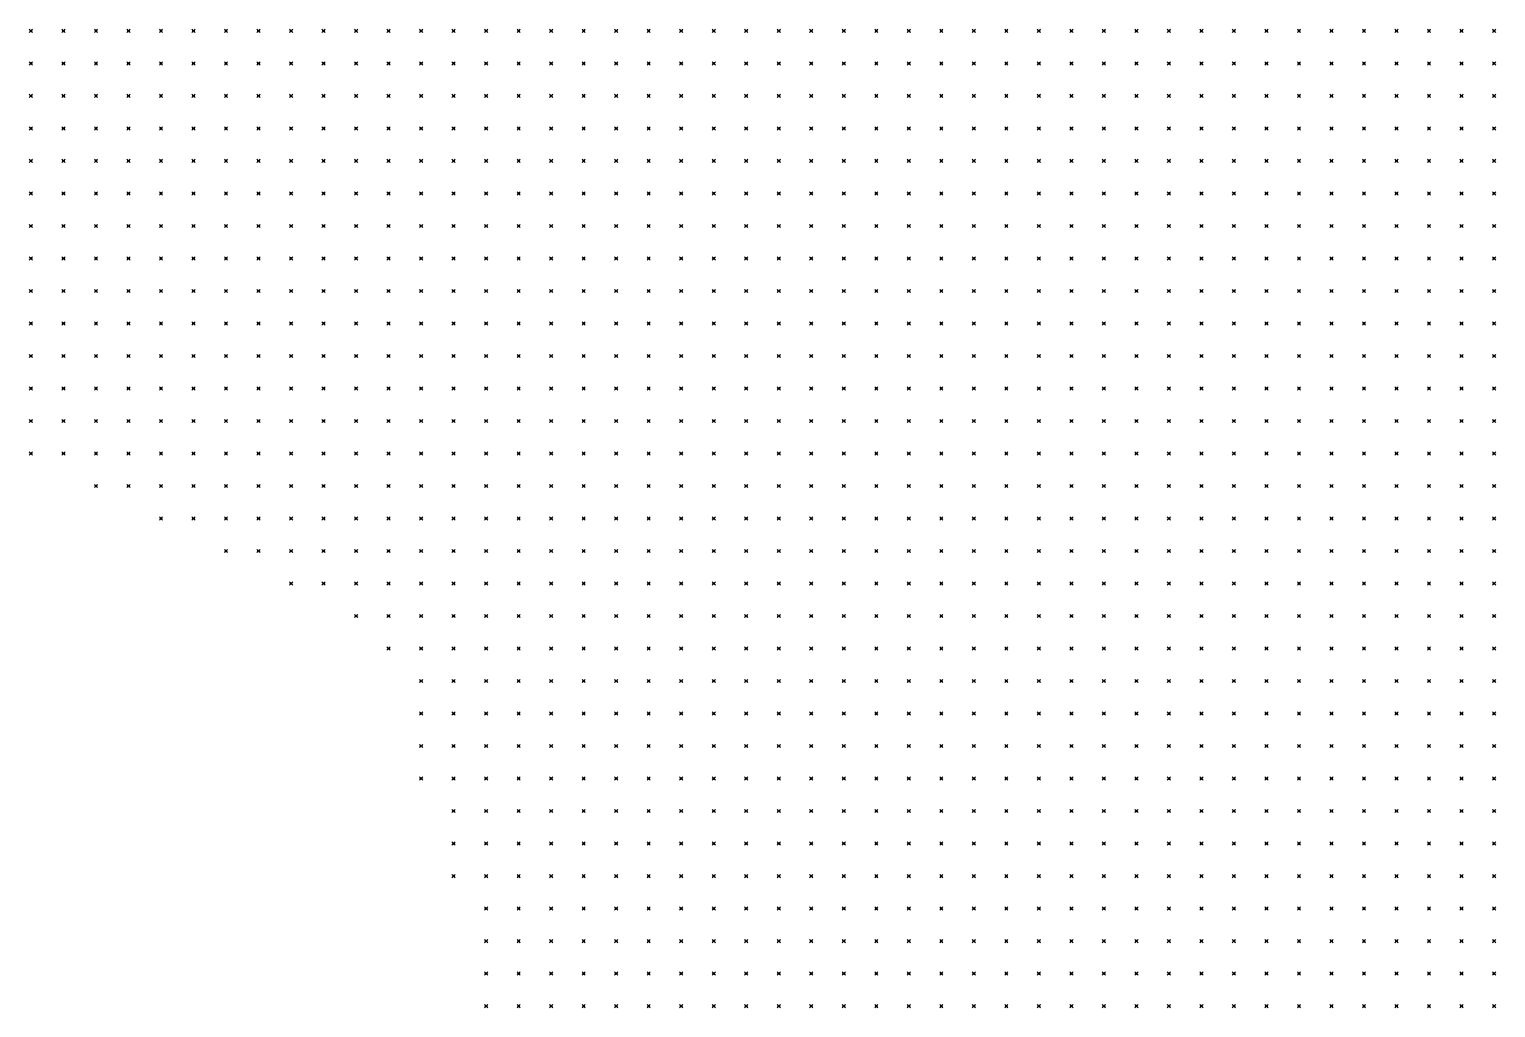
# Model space of a CAD drawing. Header units: metres. Extents: x 441556 to 446409, y 432338 to 461058.
# Drawn here: x 443682.1 to 443817.4, y 446198 to 446288.3 of the extents above; entities that cross this region are included whole.
import ezdxf

# ---------------------------------------------------------------- set-up
doc = ezdxf.new("R2010")
doc.units = ezdxf.units.M
doc.header["$MEASUREMENT"] = 0
doc.header["$PDMODE"] = 35
doc.header["$PDSIZE"] = 0.15
doc.layers.add('DTM-NOK-RevN_POINTS', color=91, linetype='Continuous')

msp = doc.modelspace()

# ---------------------------------------------------------------- linework, layer by layer
at = {"layer": 'DTM-NOK-RevN_POINTS'}
for p in [(443682.247, 446288.168, 408.879), (443685.247, 446288.168, 411.547), (443688.246, 446288.168, 413.985), (443691.245, 446288.168, 415.994), (443694.245, 446288.168, 418.436), (443697.244, 446288.168, 420.344), (443700.244, 446288.168, 422.544), (443703.243, 446288.168, 425.103), (443706.242, 446288.168, 428.081), (443709.242, 446288.168, 430.844), (443712.241, 446288.168, 433.131), (443715.24, 446288.168, 435.49), (443718.24, 446288.168, 437.394), (443721.239, 446288.168, 438.83), (443724.238, 446288.168, 439.464), (443727.238, 446288.168, 439.446), (443730.237, 446288.168, 439.684), (443733.237, 446288.168, 439.81), (443736.236, 446288.168, 439.997), (443739.235, 446288.168, 440.225), (443742.235, 446288.168, 440.355), (443745.234, 446288.168, 440.71), (443748.233, 446288.168, 440.911), (443751.233, 446288.168, 441.128), (443754.232, 446288.168, 441.225), (443757.231, 446288.168, 441.346), (443760.231, 446288.168, 441.221), (443763.23, 446288.168, 441.529), (443766.229, 446288.168, 441.924), (443769.229, 446288.168, 442.426), (443772.228, 446288.168, 443.132), (443775.228, 446288.168, 444.001), (443778.227, 446288.168, 445.241), (443781.226, 446288.168, 446.541), (443784.226, 446288.168, 447.64), (443787.225, 446288.168, 448.928), (443790.224, 446288.168, 450.007), (443793.224, 446288.168, 450.934), (443796.223, 446288.168, 451.806), (443799.222, 446288.168, 452.295), (443802.222, 446288.168, 453.131), (443805.221, 446288.168, 453.814), (443808.221, 446288.168, 454.333), (443811.22, 446288.168, 454.913), (443814.219, 446288.168, 455.562), (443817.219, 446288.168, 456.385), (443682.247, 446285.169, 409.861), (443685.247, 446285.169, 412.96), (443688.246, 446285.169, 415.465), (443691.245, 446285.169, 417.598), (443694.245, 446285.169, 419.765), (443697.244, 446285.169, 422.033), (443700.244, 446285.169, 424.795), (443703.243, 446285.169, 427.083), (443706.242, 446285.169, 430.032), (443709.242, 446285.169, 432.63), (443712.241, 446285.169, 434.859), (443715.24, 446285.169, 437.275), (443718.24, 446285.169, 439.052), (443721.239, 446285.169, 440.456), (443724.238, 446285.169, 441.075), (443727.238, 446285.169, 441.364), (443730.237, 446285.169, 441.649), (443733.237, 446285.169, 441.822), (443736.236, 446285.169, 441.905), (443739.235, 446285.169, 442.22), (443742.235, 446285.169, 442.493), (443745.234, 446285.169, 442.794), (443748.233, 446285.169, 442.836), (443751.233, 446285.169, 443.176), (443754.232, 446285.169, 443.164), (443757.231, 446285.169, 443.181), (443760.231, 446285.169, 443.362), (443763.23, 446285.169, 443.626), (443766.229, 446285.169, 443.723), (443769.229, 446285.169, 444.216), (443772.228, 446285.169, 444.738), (443775.228, 446285.169, 445.472), (443778.227, 446285.169, 446.513), (443781.226, 446285.169, 447.802), (443784.226, 446285.169, 448.902), (443787.225, 446285.169, 450.335), (443790.224, 446285.169, 451.339), (443793.224, 446285.169, 452.193), (443796.223, 446285.169, 453.09), (443799.222, 446285.169, 453.865), (443802.222, 446285.169, 454.41), (443805.221, 446285.169, 455.109), (443808.221, 446285.169, 455.757), (443811.22, 446285.169, 456.248), (443814.219, 446285.169, 456.864), (443817.219, 446285.169, 457.672), (443682.247, 446282.17, 410.679), (443685.247, 446282.17, 414.081), (443688.246, 446282.17, 417.676), (443691.245, 446282.17, 419.815), (443694.245, 446282.17, 422.491), (443697.244, 446282.17, 424.223), (443700.244, 446282.17, 426.623), (443703.243, 446282.17, 428.906), (443706.242, 446282.17, 431.373), (443709.242, 446282.17, 433.884), (443712.241, 446282.17, 436.204), (443715.24, 446282.17, 438.463), (443718.24, 446282.17, 440.292), (443721.239, 446282.17, 441.645), (443724.238, 446282.17, 442.593), (443727.238, 446282.17, 443.083), (443730.237, 446282.17, 443.593), (443733.237, 446282.17, 443.647), (443736.236, 446282.17, 444.117), (443739.235, 446282.17, 444.657), (443742.235, 446282.17, 444.828), (443745.234, 446282.17, 445.114), (443748.233, 446282.17, 445.741), (443751.233, 446282.17, 446.009), (443754.232, 446282.17, 446.143), (443757.231, 446282.17, 445.859), (443760.231, 446282.17, 445.968), (443763.23, 446282.17, 445.844), (443766.229, 446282.17, 445.949), (443769.229, 446282.17, 446.062), (443772.228, 446282.17, 446.521), (443775.228, 446282.17, 447.105), (443778.227, 446282.17, 447.924), (443781.226, 446282.17, 448.91), (443784.226, 446282.17, 450.053), (443787.225, 446282.17, 451.372), (443790.224, 446282.17, 452.4), (443793.224, 446282.17, 453.459), (443796.223, 446282.17, 454.336), (443799.222, 446282.17, 455.166), (443802.222, 446282.17, 455.824), (443805.221, 446282.17, 456.577), (443808.221, 446282.17, 457.068), (443811.22, 446282.17, 457.735), (443814.219, 446282.17, 458.239), (443817.219, 446282.17, 459.111), (443682.247, 446279.17, 411.936), (443685.247, 446279.17, 414.882), (443688.246, 446279.17, 418.468), (443691.245, 446279.17, 421.278), (443694.245, 446279.17, 423.793), (443697.244, 446279.17, 426.077), (443700.244, 446279.17, 428.393), (443703.243, 446279.17, 430.481), (443706.242, 446279.17, 432.929), (443709.242, 446279.17, 435.238), (443712.241, 446279.17, 437.309), (443715.24, 446279.17, 439.477), (443718.24, 446279.17, 441.588), (443721.239, 446279.17, 443.324), (443724.238, 446279.17, 444.353), (443727.238, 446279.17, 444.977), (443730.237, 446279.17, 445.664), (443733.237, 446279.17, 445.883), (443736.236, 446279.17, 446.388), (443739.235, 446279.17, 446.826), (443742.235, 446279.17, 447.185), (443745.234, 446279.17, 447.766), (443748.233, 446279.17, 448.378), (443751.233, 446279.17, 448.704), (443754.232, 446279.17, 448.785), (443757.231, 446279.17, 448.493), (443760.231, 446279.17, 448.444), (443763.23, 446279.17, 448.3), (443766.229, 446279.17, 448.297), (443769.229, 446279.17, 448.368), (443772.228, 446279.17, 448.737), (443775.228, 446279.17, 448.832), (443778.227, 446279.17, 449.353), (443781.226, 446279.17, 450.176), (443784.226, 446279.17, 451.409), (443787.225, 446279.17, 452.408), (443790.224, 446279.17, 453.493), (443793.224, 446279.17, 454.462), (443796.223, 446279.17, 455.501), (443799.222, 446279.17, 456.342), (443802.222, 446279.17, 457.138), (443805.221, 446279.17, 457.923), (443808.221, 446279.17, 458.402), (443811.22, 446279.17, 459.067), (443814.219, 446279.17, 459.637), (443817.219, 446279.17, 460.742), (443682.247, 446276.171, 413.546), (443685.247, 446276.171, 415.948), (443688.246, 446276.171, 419.138), (443691.245, 446276.171, 422.156), (443694.245, 446276.171, 424.457), (443697.244, 446276.171, 426.988), (443700.244, 446276.171, 429.45), (443703.243, 446276.171, 431.628), (443706.242, 446276.171, 434.024), (443709.242, 446276.171, 436.43), (443712.241, 446276.171, 438.532), (443715.24, 446276.171, 440.802), (443718.24, 446276.171, 442.782), (443721.239, 446276.171, 444.781), (443724.238, 446276.171, 446), (443727.238, 446276.171, 446.952), (443730.237, 446276.171, 447.666), (443733.237, 446276.171, 448.213), (443736.236, 446276.171, 448.585), (443739.235, 446276.171, 449.064), (443742.235, 446276.171, 449.416), (443745.234, 446276.171, 450.14), (443748.233, 446276.171, 450.794), (443751.233, 446276.171, 451.2), (443754.232, 446276.171, 451.212), (443757.231, 446276.171, 450.928), (443760.231, 446276.171, 450.714), (443763.23, 446276.171, 450.667), (443766.229, 446276.171, 450.499), (443769.229, 446276.171, 450.45), (443772.228, 446276.171, 450.496), (443775.228, 446276.171, 450.6), (443778.227, 446276.171, 451.057), (443781.226, 446276.171, 451.729), (443784.226, 446276.171, 452.521), (443787.225, 446276.171, 453.542), (443790.224, 446276.171, 454.62), (443793.224, 446276.171, 455.581), (443796.223, 446276.171, 456.617), (443799.222, 446276.171, 457.487), (443802.222, 446276.171, 458.309), (443805.221, 446276.171, 459.051), (443808.221, 446276.171, 459.611), (443811.22, 446276.171, 460.319), (443814.219, 446276.171, 460.876), (443817.219, 446276.171, 461.721), (443682.247, 446273.172, 415.626), (443685.247, 446273.172, 417.677), (443688.246, 446273.172, 419.87), (443691.245, 446273.172, 423.099), (443694.245, 446273.172, 425.548), (443697.244, 446273.172, 427.774), (443700.244, 446273.172, 430.313), (443703.243, 446273.172, 432.752), (443706.242, 446273.172, 435.331), (443709.242, 446273.172, 437.962), (443712.241, 446273.172, 439.813), (443715.24, 446273.172, 441.451), (443718.24, 446273.172, 443.591), (443721.239, 446273.172, 446.024), (443724.238, 446273.172, 447.661), (443727.238, 446273.172, 449.021), (443730.237, 446273.172, 449.881), (443733.237, 446273.172, 450.519), (443736.236, 446273.172, 451.002), (443739.235, 446273.172, 451.735), (443742.235, 446273.172, 452.268), (443745.234, 446273.172, 453.086), (443748.233, 446273.172, 453.434), (443751.233, 446273.172, 453.872), (443754.232, 446273.172, 454.076), (443757.231, 446273.172, 453.936), (443760.231, 446273.172, 453.248), (443763.23, 446273.172, 453.112), (443766.229, 446273.172, 452.989), (443769.229, 446273.172, 452.698), (443772.228, 446273.172, 452.665), (443775.228, 446273.172, 452.583), (443778.227, 446273.172, 452.892), (443781.226, 446273.172, 453.376), (443784.226, 446273.172, 454.259), (443787.225, 446273.172, 454.969), (443790.224, 446273.172, 455.9), (443793.224, 446273.172, 456.855), (443796.223, 446273.172, 457.587), (443799.222, 446273.172, 458.426), (443802.222, 446273.172, 459.356), (443805.221, 446273.172, 460.258), (443808.221, 446273.172, 460.716), (443811.22, 446273.172, 461.441), (443814.219, 446273.172, 462.101), (443817.219, 446273.172, 462.786), (443682.247, 446270.172, 418.045), (443685.247, 446270.172, 419.491), (443688.246, 446270.172, 421.407), (443691.245, 446270.172, 424.007), (443694.245, 446270.172, 426.729), (443697.244, 446270.172, 429.183), (443700.244, 446270.172, 431.651), (443703.243, 446270.172, 433.745), (443706.242, 446270.172, 436.621), (443709.242, 446270.172, 439.119), (443712.241, 446270.172, 441.315), (443715.24, 446270.172, 443.246), (443718.24, 446270.172, 444.994), (443721.239, 446270.172, 447.351), (443724.238, 446270.172, 449.203), (443727.238, 446270.172, 450.791), (443730.237, 446270.172, 451.762), (443733.237, 446270.172, 452.396), (443736.236, 446270.172, 453.159), (443739.235, 446270.172, 453.875), (443742.235, 446270.172, 454.68), (443745.234, 446270.172, 455.37), (443748.233, 446270.172, 455.786), (443751.233, 446270.172, 456.137), (443754.232, 446270.172, 456.322), (443757.231, 446270.172, 456.084), (443760.231, 446270.172, 455.715), (443763.23, 446270.172, 455.382), (443766.229, 446270.172, 455.162), (443769.229, 446270.172, 454.879), (443772.228, 446270.172, 454.726), (443775.228, 446270.172, 454.659), (443778.227, 446270.172, 454.947), (443781.226, 446270.172, 455.295), (443784.226, 446270.172, 455.854), (443787.225, 446270.172, 456.507), (443790.224, 446270.172, 457.266), (443793.224, 446270.172, 458.118), (443796.223, 446270.172, 459.078), (443799.222, 446270.172, 459.761), (443802.222, 446270.172, 460.456), (443805.221, 446270.172, 461.281), (443808.221, 446270.172, 461.999), (443811.22, 446270.172, 462.601), (443814.219, 446270.172, 463.486), (443817.219, 446270.172, 464.056), (443682.247, 446267.173, 421.29), (443685.247, 446267.173, 421.771), (443688.246, 446267.173, 423.275), (443691.245, 446267.173, 425.373), (443694.245, 446267.173, 428.199), (443697.244, 446267.173, 431.106), (443700.244, 446267.173, 433.502), (443703.243, 446267.173, 435.435), (443706.242, 446267.173, 437.913), (443709.242, 446267.173, 440.354), (443712.241, 446267.173, 442.869), (443715.24, 446267.173, 444.904), (443718.24, 446267.173, 447.078), (443721.239, 446267.173, 449.138), (443724.238, 446267.173, 450.711), (443727.238, 446267.173, 452.377), (443730.237, 446267.173, 453.551), (443733.237, 446267.173, 454.483), (443736.236, 446267.173, 455.379), (443739.235, 446267.173, 456.147), (443742.235, 446267.173, 456.904), (443745.234, 446267.173, 457.507), (443748.233, 446267.173, 458.105), (443751.233, 446267.173, 458.508), (443754.232, 446267.173, 458.468), (443757.231, 446267.173, 458.173), (443760.231, 446267.173, 457.776), (443763.23, 446267.173, 457.755), (443766.229, 446267.173, 457.149), (443769.229, 446267.173, 457.11), (443772.228, 446267.173, 456.793), (443775.228, 446267.173, 457.086), (443778.227, 446267.173, 457.246), (443781.226, 446267.173, 457.525), (443784.226, 446267.173, 457.908), (443787.225, 446267.173, 458.092), (443790.224, 446267.173, 458.852), (443793.224, 446267.173, 459.468), (443796.223, 446267.173, 460.336), (443799.222, 446267.173, 460.995), (443802.222, 446267.173, 461.714), (443805.221, 446267.173, 462.507), (443808.221, 446267.173, 463.055), (443811.22, 446267.173, 463.854), (443814.219, 446267.173, 464.588), (443817.219, 446267.173, 465.202), (443682.247, 446264.174, 423.947), (443685.247, 446264.174, 423.948), (443688.246, 446264.174, 425.064), (443691.245, 446264.174, 426.895), (443694.245, 446264.174, 429.996), (443697.244, 446264.174, 432.956), (443700.244, 446264.174, 435.949), (443703.243, 446264.174, 437.488), (443706.242, 446264.174, 439.489), (443709.242, 446264.174, 441.606), (443712.241, 446264.174, 444.137), (443715.24, 446264.174, 446.523), (443718.24, 446264.174, 448.712), (443721.239, 446264.174, 450.615), (443724.238, 446264.174, 452.365), (443727.238, 446264.174, 453.89), (443730.237, 446264.174, 455.383), (443733.237, 446264.174, 456.424), (443736.236, 446264.174, 457.474), (443739.235, 446264.174, 458.322), (443742.235, 446264.174, 459.013), (443745.234, 446264.174, 459.896), (443748.233, 446264.174, 460.407), (443751.233, 446264.174, 460.731), (443754.232, 446264.174, 460.649), (443757.231, 446264.174, 460.413), (443760.231, 446264.174, 460.03), (443763.23, 446264.174, 459.882), (443766.229, 446264.174, 459.664), (443769.229, 446264.174, 459.445), (443772.228, 446264.174, 459.346), (443775.228, 446264.174, 459.448), (443778.227, 446264.174, 459.442), (443781.226, 446264.174, 459.595), (443784.226, 446264.174, 459.893), (443787.225, 446264.174, 460.162), (443790.224, 446264.174, 460.521), (443793.224, 446264.174, 461.107), (443796.223, 446264.174, 461.683), (443799.222, 446264.174, 462.098), (443802.222, 446264.174, 463.057), (443805.221, 446264.174, 463.558), (443808.221, 446264.174, 464.309), (443811.22, 446264.174, 465.026), (443814.219, 446264.174, 465.807), (443817.219, 446264.174, 466.612), (443682.247, 446261.174, 426.813), (443685.247, 446261.174, 426.805), (443688.246, 446261.174, 428.06), (443691.245, 446261.174, 429.671), (443694.245, 446261.174, 432.098), (443697.244, 446261.174, 435.292), (443700.244, 446261.174, 438.247), (443703.243, 446261.174, 439.946), (443706.242, 446261.174, 441.621), (443709.242, 446261.174, 443.77), (443712.241, 446261.174, 446.063), (443715.24, 446261.174, 448.282), (443718.24, 446261.174, 450.326), (443721.239, 446261.174, 452.272), (443724.238, 446261.174, 453.894), (443727.238, 446261.174, 455.661), (443730.237, 446261.174, 456.988), (443733.237, 446261.174, 458.184), (443736.236, 446261.174, 459.289), (443739.235, 446261.174, 460.36), (443742.235, 446261.174, 461.134), (443745.234, 446261.174, 461.918), (443748.233, 446261.174, 462.699), (443751.233, 446261.174, 463.057), (443754.232, 446261.174, 463.064), (443757.231, 446261.174, 462.712), (443760.231, 446261.174, 462.234), (443763.23, 446261.174, 462.1), (443766.229, 446261.174, 461.815), (443769.229, 446261.174, 461.731), (443772.228, 446261.174, 461.628), (443775.228, 446261.174, 461.551), (443778.227, 446261.174, 461.607), (443781.226, 446261.174, 461.878), (443784.226, 446261.174, 462.104), (443787.225, 446261.174, 462), (443790.224, 446261.174, 462.322), (443793.224, 446261.174, 462.708), (443796.223, 446261.174, 463.096), (443799.222, 446261.174, 463.488), (443802.222, 446261.174, 464.134), (443805.221, 446261.174, 464.765), (443808.221, 446261.174, 465.423), (443811.22, 446261.174, 466.117), (443814.219, 446261.174, 466.924), (443817.219, 446261.174, 467.571), (443682.247, 446258.175, 429.512), (443685.247, 446258.175, 429.933), (443688.246, 446258.175, 431.719), (443691.245, 446258.175, 432.871), (443694.245, 446258.175, 434.593), (443697.244, 446258.175, 437.384), (443700.244, 446258.175, 440.333), (443703.243, 446258.175, 442.42), (443706.242, 446258.175, 444.409), (443709.242, 446258.175, 446.449), (443712.241, 446258.175, 448.244), (443715.24, 446258.175, 450.35), (443718.24, 446258.175, 452.288), (443721.239, 446258.175, 453.992), (443724.238, 446258.175, 455.558), (443727.238, 446258.175, 457.265), (443730.237, 446258.175, 458.74), (443733.237, 446258.175, 459.963), (443736.236, 446258.175, 461.201), (443739.235, 446258.175, 462.274), (443742.235, 446258.175, 463.372), (443745.234, 446258.175, 464.025), (443748.233, 446258.175, 464.986), (443751.233, 446258.175, 465.275), (443754.232, 446258.175, 465.367), (443757.231, 446258.175, 465.146), (443760.231, 446258.175, 464.552), (443763.23, 446258.175, 464.175), (443766.229, 446258.175, 464.023), (443769.229, 446258.175, 464.015), (443772.228, 446258.175, 464.003), (443775.228, 446258.175, 464.102), (443778.227, 446258.175, 464.09), (443781.226, 446258.175, 464.093), (443784.226, 446258.175, 464.069), (443787.225, 446258.175, 464.103), (443790.224, 446258.175, 464.361), (443793.224, 446258.175, 464.641), (443796.223, 446258.175, 464.738), (443799.222, 446258.175, 465.32), (443802.222, 446258.175, 465.439), (443805.221, 446258.175, 466.019), (443808.221, 446258.175, 466.672), (443811.22, 446258.175, 467.202), (443814.219, 446258.175, 467.96), (443817.219, 446258.175, 468.598), (443682.247, 446255.176, 431.932), (443685.247, 446255.176, 432.964), (443688.246, 446255.176, 434.682), (443691.245, 446255.176, 435.922), (443694.245, 446255.176, 437.507), (443697.244, 446255.176, 439.558), (443700.244, 446255.176, 441.677), (443703.243, 446255.176, 444.061), (443706.242, 446255.176, 446.229), (443709.242, 446255.176, 448.232), (443712.241, 446255.176, 450.039), (443715.24, 446255.176, 452.235), (443718.24, 446255.176, 453.842), (443721.239, 446255.176, 455.596), (443724.238, 446255.176, 457.344), (443727.238, 446255.176, 458.99), (443730.237, 446255.176, 460.454), (443733.237, 446255.176, 461.853), (443736.236, 446255.176, 463.078), (443739.235, 446255.176, 464.167), (443742.235, 446255.176, 465.209), (443745.234, 446255.176, 466.147), (443748.233, 446255.176, 466.887), (443751.233, 446255.176, 467.449), (443754.232, 446255.176, 467.553), (443757.231, 446255.176, 467.436), (443760.231, 446255.176, 467.08), (443763.23, 446255.176, 466.652), (443766.229, 446255.176, 466.52), (443769.229, 446255.176, 466.432), (443772.228, 446255.176, 466.262), (443775.228, 446255.176, 466.277), (443778.227, 446255.176, 466.479), (443781.226, 446255.176, 466.411), (443784.226, 446255.176, 466.409), (443787.225, 446255.176, 466.461), (443790.224, 446255.176, 466.294), (443793.224, 446255.176, 466.259), (443796.223, 446255.176, 466.459), (443799.222, 446255.176, 466.474), (443802.222, 446255.176, 466.848), (443805.221, 446255.176, 467.378), (443808.221, 446255.176, 467.817), (443811.22, 446255.176, 468.363), (443814.219, 446255.176, 469.025), (443817.219, 446255.176, 469.76), (443682.247, 446252.176, 435.198), (443685.247, 446252.176, 435.759), (443688.246, 446252.176, 437.268), (443691.245, 446252.176, 439.079), (443694.245, 446252.176, 440.891), (443697.244, 446252.176, 442.258), (443700.244, 446252.176, 443.366), (443703.243, 446252.176, 445.18), (443706.242, 446252.176, 447.564), (443709.242, 446252.176, 449.716), (443712.241, 446252.176, 451.688), (443715.24, 446252.176, 453.725), (443718.24, 446252.176, 455.488), (443721.239, 446252.176, 457.182), (443724.238, 446252.176, 459.277), (443727.238, 446252.176, 460.825), (443730.237, 446252.176, 462.441), (443733.237, 446252.176, 463.747), (443736.236, 446252.176, 464.969), (443739.235, 446252.176, 466.061), (443742.235, 446252.176, 467.272), (443745.234, 446252.176, 468.105), (443748.233, 446252.176, 469.124), (443751.233, 446252.176, 469.932), (443754.232, 446252.176, 469.991), (443757.231, 446252.176, 470.202), (443760.231, 446252.176, 469.705), (443763.23, 446252.176, 469.568), (443766.229, 446252.176, 469.146), (443769.229, 446252.176, 469.135), (443772.228, 446252.176, 468.827), (443775.228, 446252.176, 468.742), (443778.227, 446252.176, 468.715), (443781.226, 446252.176, 468.641), (443784.226, 446252.176, 468.711), (443787.225, 446252.176, 468.751), (443790.224, 446252.176, 468.577), (443793.224, 446252.176, 468.338), (443796.223, 446252.176, 468.336), (443799.222, 446252.176, 468.339), (443802.222, 446252.176, 468.488), (443805.221, 446252.176, 468.987), (443808.221, 446252.176, 469.346), (443811.22, 446252.176, 469.693), (443814.219, 446252.176, 470.284), (443817.219, 446252.176, 470.96), (443682.247, 446249.177, 437.698), (443685.247, 446249.177, 438.548), (443688.246, 446249.177, 439.538), (443691.245, 446249.177, 441.801), (443694.245, 446249.177, 443.878), (443697.244, 446249.177, 445.698), (443700.244, 446249.177, 446.191), (443703.243, 446249.177, 447.04), (443706.242, 446249.177, 448.73), (443709.242, 446249.177, 450.693), (443712.241, 446249.177, 452.804), (443715.24, 446249.177, 455.277), (443718.24, 446249.177, 457.105), (443721.239, 446249.177, 459.112), (443724.238, 446249.177, 460.955), (443727.238, 446249.177, 462.6), (443730.237, 446249.177, 464.111), (443733.237, 446249.177, 465.356), (443736.236, 446249.177, 466.656), (443739.235, 446249.177, 467.784), (443742.235, 446249.177, 468.938), (443745.234, 446249.177, 469.929), (443748.233, 446249.177, 470.798), (443751.233, 446249.177, 471.487), (443754.232, 446249.177, 472.14), (443757.231, 446249.177, 472.394), (443760.231, 446249.177, 472.372), (443763.23, 446249.177, 472.09), (443766.229, 446249.177, 471.885), (443769.229, 446249.177, 471.571), (443772.228, 446249.177, 471.246), (443775.228, 446249.177, 471.17), (443778.227, 446249.177, 470.955), (443781.226, 446249.177, 470.934), (443784.226, 446249.177, 470.763), (443787.225, 446249.177, 470.745), (443790.224, 446249.177, 470.644), (443793.224, 446249.177, 470.294), (443796.223, 446249.177, 470.262), (443799.222, 446249.177, 470.114), (443802.222, 446249.177, 470.208), (443805.221, 446249.177, 470.509), (443808.221, 446249.177, 470.718), (443811.22, 446249.177, 470.963), (443814.219, 446249.177, 471.524), (443817.219, 446249.177, 472.173), (443688.246, 446246.177, 442.48), (443691.245, 446246.177, 444.342), (443694.245, 446246.177, 446.234), (443697.244, 446246.177, 447.989), (443700.244, 446246.177, 449.173), (443703.243, 446246.177, 449.64), (443706.242, 446246.177, 450.297), (443709.242, 446246.177, 451.518), (443712.241, 446246.177, 453.714), (443715.24, 446246.177, 456.563), (443718.24, 446246.177, 458.609), (443721.239, 446246.177, 460.572), (443724.238, 446246.177, 462.584), (443727.238, 446246.177, 464.236), (443730.237, 446246.177, 465.792), (443733.237, 446246.177, 467.178), (443736.236, 446246.177, 468.394), (443739.235, 446246.177, 469.418), (443742.235, 446246.177, 470.589), (443745.234, 446246.177, 471.644), (443748.233, 446246.177, 472.711), (443751.233, 446246.177, 473.66), (443754.232, 446246.177, 474.164), (443757.231, 446246.177, 474.368), (443760.231, 446246.177, 474.747), (443763.23, 446246.177, 474.596), (443766.229, 446246.177, 474.434), (443769.229, 446246.177, 474.148), (443772.228, 446246.177, 473.789), (443775.228, 446246.177, 473.48), (443778.227, 446246.177, 473.279), (443781.226, 446246.177, 473.083), (443784.226, 446246.177, 472.902), (443787.225, 446246.177, 472.835), (443790.224, 446246.177, 472.493), (443793.224, 446246.177, 472.459), (443796.223, 446246.177, 472.224), (443799.222, 446246.177, 472.209), (443802.222, 446246.177, 472.103), (443805.221, 446246.177, 472.171), (443808.221, 446246.177, 472.186), (443811.22, 446246.177, 472.476), (443814.219, 446246.177, 472.819), (443817.219, 446246.177, 473.182), (443694.245, 446243.178, 448.492), (443697.244, 446243.178, 450.726), (443700.244, 446243.178, 452.063), (443703.243, 446243.178, 452.612), (443706.242, 446243.178, 452.706), (443709.242, 446243.178, 453.087), (443712.241, 446243.178, 454.945), (443715.24, 446243.178, 457.757), (443718.24, 446243.178, 460.096), (443721.239, 446243.178, 462.356), (443724.238, 446243.178, 464.299), (443727.238, 446243.178, 466.131), (443730.237, 446243.178, 467.472), (443733.237, 446243.178, 468.871), (443736.236, 446243.178, 470.116), (443739.235, 446243.178, 471.12), (443742.235, 446243.178, 472.257), (443745.234, 446243.178, 473.355), (443748.233, 446243.178, 474.47), (443751.233, 446243.178, 475.461), (443754.232, 446243.178, 476.173), (443757.231, 446243.178, 476.421), (443760.231, 446243.178, 476.68), (443763.23, 446243.178, 476.682), (443766.229, 446243.178, 476.766), (443769.229, 446243.178, 476.358), (443772.228, 446243.178, 475.982), (443775.228, 446243.178, 475.89), (443778.227, 446243.178, 475.571), (443781.226, 446243.178, 475.345), (443784.226, 446243.178, 475.163), (443787.225, 446243.178, 474.945), (443790.224, 446243.178, 474.835), (443793.224, 446243.178, 474.497), (443796.223, 446243.178, 474.222), (443799.222, 446243.178, 474.045), (443802.222, 446243.178, 473.855), (443805.221, 446243.178, 473.806), (443808.221, 446243.178, 473.716), (443811.22, 446243.178, 473.851), (443814.219, 446243.178, 474.109), (443817.219, 446243.178, 474.393), (443700.244, 446240.179, 454.713), (443703.243, 446240.179, 455.133), (443706.242, 446240.179, 455.272), (443709.242, 446240.179, 455.468), (443712.241, 446240.179, 457.021), (443715.24, 446240.179, 459.297), (443718.24, 446240.179, 461.432), (443721.239, 446240.179, 463.625), (443724.238, 446240.179, 465.678), (443727.238, 446240.179, 467.429), (443730.237, 446240.179, 469.101), (443733.237, 446240.179, 470.523), (443736.236, 446240.179, 471.79), (443739.235, 446240.179, 472.846), (443742.235, 446240.179, 473.925), (443745.234, 446240.179, 474.969), (443748.233, 446240.179, 476.005), (443751.233, 446240.179, 476.922), (443754.232, 446240.179, 477.763), (443757.231, 446240.179, 478.297), (443760.231, 446240.179, 478.644), (443763.23, 446240.179, 478.631), (443766.229, 446240.179, 478.649), (443769.229, 446240.179, 478.434), (443772.228, 446240.179, 478.216), (443775.228, 446240.179, 477.917), (443778.227, 446240.179, 477.832), (443781.226, 446240.179, 477.494), (443784.226, 446240.179, 477.366), (443787.225, 446240.179, 477.046), (443790.224, 446240.179, 477.144), (443793.224, 446240.179, 476.609), (443796.223, 446240.179, 476.364), (443799.222, 446240.179, 475.879), (443802.222, 446240.179, 475.839), (443805.221, 446240.179, 475.454), (443808.221, 446240.179, 475.478), (443811.22, 446240.179, 475.263), (443814.219, 446240.179, 475.425), (443817.219, 446240.179, 475.61), (443706.242, 446237.179, 457.823), (443709.242, 446237.179, 458.341), (443712.241, 446237.179, 459.689), (443715.24, 446237.179, 461.324), (443718.24, 446237.179, 463.5), (443721.239, 446237.179, 465.321), (443724.238, 446237.179, 467.117), (443727.238, 446237.179, 468.966), (443730.237, 446237.179, 470.591), (443733.237, 446237.179, 472.049), (443736.236, 446237.179, 473.419), (443739.235, 446237.179, 474.561), (443742.235, 446237.179, 475.674), (443745.234, 446237.179, 476.704), (443748.233, 446237.179, 477.62), (443751.233, 446237.179, 478.589), (443754.232, 446237.179, 479.44), (443757.231, 446237.179, 479.738), (443760.231, 446237.179, 480.207), (443763.23, 446237.179, 480.459), (443766.229, 446237.179, 480.529), (443769.229, 446237.179, 480.364), (443772.228, 446237.179, 480.243), (443775.228, 446237.179, 479.928), (443778.227, 446237.179, 479.682), (443781.226, 446237.179, 479.557), (443784.226, 446237.179, 479.461), (443787.225, 446237.179, 479.279), (443790.224, 446237.179, 479.122), (443793.224, 446237.179, 478.76), (443796.223, 446237.179, 478.628), (443799.222, 446237.179, 478.008), (443802.222, 446237.179, 477.536), (443805.221, 446237.179, 477.422), (443808.221, 446237.179, 477.101), (443811.22, 446237.179, 476.988), (443814.219, 446237.179, 476.979), (443817.219, 446237.179, 476.849), (443712.241, 446234.18, 462.069), (443715.24, 446234.18, 463.394), (443718.24, 446234.18, 465.111), (443721.239, 446234.18, 466.844), (443724.238, 446234.18, 468.784), (443727.238, 446234.18, 470.429), (443730.237, 446234.18, 472.143), (443733.237, 446234.18, 473.535), (443736.236, 446234.18, 474.959), (443739.235, 446234.18, 476.151), (443742.235, 446234.18, 477.244), (443745.234, 446234.18, 478.001), (443748.233, 446234.18, 478.858), (443751.233, 446234.18, 479.977), (443754.232, 446234.18, 480.171), (443757.231, 446234.18, 481.086), (443760.231, 446234.18, 481.619), (443763.23, 446234.18, 481.928), (443766.229, 446234.18, 481.907), (443769.229, 446234.18, 482.004), (443772.228, 446234.18, 481.941), (443775.228, 446234.18, 481.654), (443778.227, 446234.18, 481.416), (443781.226, 446234.18, 481.398), (443784.226, 446234.18, 481.482), (443787.225, 446234.18, 481.209), (443790.224, 446234.18, 481.144), (443793.224, 446234.18, 481), (443796.223, 446234.18, 480.549), (443799.222, 446234.18, 479.832), (443802.222, 446234.18, 479.452), (443805.221, 446234.18, 479.179), (443808.221, 446234.18, 478.941), (443811.22, 446234.18, 478.526), (443814.219, 446234.18, 478.086), (443817.219, 446234.18, 477.64), (443715.24, 446231.181, 465.402), (443718.24, 446231.181, 466.955), (443721.239, 446231.181, 468.186), (443724.238, 446231.181, 470.084), (443727.238, 446231.181, 472.006), (443730.237, 446231.181, 473.663), (443733.237, 446231.181, 474.907), (443736.236, 446231.181, 476.528), (443739.235, 446231.181, 477.719), (443742.235, 446231.181, 478.784), (443745.234, 446231.181, 479.658), (443748.233, 446231.181, 480.526), (443751.233, 446231.181, 481.437), (443754.232, 446231.181, 482.177), (443757.231, 446231.181, 482.938), (443760.231, 446231.181, 483.159), (443763.23, 446231.181, 483.308), (443766.229, 446231.181, 483.415), (443769.229, 446231.181, 483.471), (443772.228, 446231.181, 483.528), (443775.228, 446231.181, 483.465), (443778.227, 446231.181, 483.347), (443781.226, 446231.181, 483.219), (443784.226, 446231.181, 483.374), (443787.225, 446231.181, 483.287), (443790.224, 446231.181, 483.04), (443793.224, 446231.181, 482.577), (443796.223, 446231.181, 482.159), (443799.222, 446231.181, 481.694), (443802.222, 446231.181, 481.225), (443805.221, 446231.181, 480.815), (443808.221, 446231.181, 480.203), (443811.22, 446231.181, 479.367), (443814.219, 446231.181, 478.495), (443817.219, 446231.181, 477.93), (443718.24, 446228.181, 468.522), (443721.239, 446228.181, 470.009), (443724.238, 446228.181, 471.695), (443727.238, 446228.181, 473.523), (443730.237, 446228.181, 475.111), (443733.237, 446228.181, 476.248), (443736.236, 446228.181, 477.889), (443739.235, 446228.181, 479.047), (443742.235, 446228.181, 480.176), (443745.234, 446228.181, 481.185), (443748.233, 446228.181, 482.096), (443751.233, 446228.181, 482.875), (443754.232, 446228.181, 483.665), (443757.231, 446228.181, 484.194), (443760.231, 446228.181, 484.496), (443763.23, 446228.181, 484.708), (443766.229, 446228.181, 484.959), (443769.229, 446228.181, 484.921), (443772.228, 446228.181, 484.893), (443775.228, 446228.181, 484.892), (443778.227, 446228.181, 484.809), (443781.226, 446228.181, 484.909), (443784.226, 446228.181, 484.845), (443787.225, 446228.181, 484.74), (443790.224, 446228.181, 484.62), (443793.224, 446228.181, 484.109), (443796.223, 446228.181, 483.657), (443799.222, 446228.181, 483.156), (443802.222, 446228.181, 482.564), (443805.221, 446228.181, 481.756), (443808.221, 446228.181, 480.69), (443811.22, 446228.181, 479.789), (443814.219, 446228.181, 479.002), (443817.219, 446228.181, 478.293), (443718.24, 446225.182, 470.181), (443721.239, 446225.182, 471.74), (443724.238, 446225.182, 473.212), (443727.238, 446225.182, 474.954), (443730.237, 446225.182, 476.481), (443733.237, 446225.182, 477.798), (443736.236, 446225.182, 479.208), (443739.235, 446225.182, 480.596), (443742.235, 446225.182, 481.825), (443745.234, 446225.182, 482.586), (443748.233, 446225.182, 483.686), (443751.233, 446225.182, 484.334), (443754.232, 446225.182, 485.09), (443757.231, 446225.182, 485.478), (443760.231, 446225.182, 485.934), (443763.23, 446225.182, 486.137), (443766.229, 446225.182, 486.388), (443769.229, 446225.182, 486.461), (443772.228, 446225.182, 486.447), (443775.228, 446225.182, 486.417), (443778.227, 446225.182, 486.263), (443781.226, 446225.182, 486.366), (443784.226, 446225.182, 486.245), (443787.225, 446225.182, 486.08), (443790.224, 446225.182, 485.89), (443793.224, 446225.182, 485.444), (443796.223, 446225.182, 484.752), (443799.222, 446225.182, 483.86), (443802.222, 446225.182, 482.814), (443805.221, 446225.182, 481.777), (443808.221, 446225.182, 481.087), (443811.22, 446225.182, 480.38), (443814.219, 446225.182, 479.457), (443817.219, 446225.182, 478.329), (443718.24, 446222.183, 471.938), (443721.239, 446222.183, 473.534), (443724.238, 446222.183, 474.875), (443727.238, 446222.183, 476.46), (443730.237, 446222.183, 477.929), (443733.237, 446222.183, 479.393), (443736.236, 446222.183, 480.802), (443739.235, 446222.183, 481.968), (443742.235, 446222.183, 483.21), (443745.234, 446222.183, 484.122), (443748.233, 446222.183, 485.063), (443751.233, 446222.183, 485.711), (443754.232, 446222.183, 486.451), (443757.231, 446222.183, 486.873), (443760.231, 446222.183, 487.261), (443763.23, 446222.183, 487.538), (443766.229, 446222.183, 487.614), (443769.229, 446222.183, 487.717), (443772.228, 446222.183, 487.823), (443775.228, 446222.183, 488.038), (443778.227, 446222.183, 488.04), (443781.226, 446222.183, 487.727), (443784.226, 446222.183, 487.436), (443787.225, 446222.183, 487.151), (443790.224, 446222.183, 486.689), (443793.224, 446222.183, 485.926), (443796.223, 446222.183, 484.922), (443799.222, 446222.183, 484.004), (443802.222, 446222.183, 483.321), (443805.221, 446222.183, 482.312), (443808.221, 446222.183, 481.473), (443811.22, 446222.183, 480.613), (443814.219, 446222.183, 479.385), (443817.219, 446222.183, 478.026), (443718.24, 446219.183, 473.476), (443721.239, 446219.183, 474.942), (443724.238, 446219.183, 476.241), (443727.238, 446219.183, 477.807), (443730.237, 446219.183, 479.22), (443733.237, 446219.183, 480.713), (443736.236, 446219.183, 482.003), (443739.235, 446219.183, 483.21), (443742.235, 446219.183, 484.448), (443745.234, 446219.183, 485.46), (443748.233, 446219.183, 486.242), (443751.233, 446219.183, 487.07), (443754.232, 446219.183, 487.699), (443757.231, 446219.183, 488.081), (443760.231, 446219.183, 488.473), (443763.23, 446219.183, 488.641), (443766.229, 446219.183, 488.81), (443769.229, 446219.183, 488.862), (443772.228, 446219.183, 489.243), (443775.228, 446219.183, 489.397), (443778.227, 446219.183, 489.223), (443781.226, 446219.183, 488.745), (443784.226, 446219.183, 488.103), (443787.225, 446219.183, 487.494), (443790.224, 446219.183, 486.766), (443793.224, 446219.183, 486.089), (443796.223, 446219.183, 485.544), (443799.222, 446219.183, 484.734), (443802.222, 446219.183, 483.687), (443805.221, 446219.183, 482.361), (443808.221, 446219.183, 481.613), (443811.22, 446219.183, 480.497), (443814.219, 446219.183, 479.269), (443817.219, 446219.183, 477.765), (443721.239, 446216.184, 476.125), (443724.238, 446216.184, 477.48), (443727.238, 446216.184, 478.952), (443730.237, 446216.184, 480.457), (443733.237, 446216.184, 481.768), (443736.236, 446216.184, 483.107), (443739.235, 446216.184, 484.436), (443742.235, 446216.184, 485.657), (443745.234, 446216.184, 486.611), (443748.233, 446216.184, 487.557), (443751.233, 446216.184, 488.214), (443754.232, 446216.184, 488.784), (443757.231, 446216.184, 489.225), (443760.231, 446216.184, 489.693), (443763.23, 446216.184, 489.865), (443766.229, 446216.184, 490.083), (443769.229, 446216.184, 490.146), (443772.228, 446216.184, 490.079), (443775.228, 446216.184, 490.015), (443778.227, 446216.184, 489.709), (443781.226, 446216.184, 488.943), (443784.226, 446216.184, 488.39), (443787.225, 446216.184, 487.732), (443790.224, 446216.184, 487.404), (443793.224, 446216.184, 486.703), (443796.223, 446216.184, 485.686), (443799.222, 446216.184, 484.599), (443802.222, 446216.184, 483.599), (443805.221, 446216.184, 482.525), (443808.221, 446216.184, 481.595), (443811.22, 446216.184, 480.12), (443814.219, 446216.184, 478.882), (443817.219, 446216.184, 477.633), (443721.239, 446213.184, 477.432), (443724.238, 446213.184, 478.705), (443727.238, 446213.184, 479.929), (443730.237, 446213.184, 481.348), (443733.237, 446213.184, 482.907), (443736.236, 446213.184, 484.224), (443739.235, 446213.184, 485.413), (443742.235, 446213.184, 486.742), (443745.234, 446213.184, 487.86), (443748.233, 446213.184, 488.765), (443751.233, 446213.184, 489.336), (443754.232, 446213.184, 490.005), (443757.231, 446213.184, 490.378), (443760.231, 446213.184, 490.764), (443763.23, 446213.184, 490.969), (443766.229, 446213.184, 490.846), (443769.229, 446213.184, 490.82), (443772.228, 446213.184, 490.584), (443775.228, 446213.184, 490.454), (443778.227, 446213.184, 489.804), (443781.226, 446213.184, 489.434), (443784.226, 446213.184, 488.874), (443787.225, 446213.184, 487.875), (443790.224, 446213.184, 487.655), (443793.224, 446213.184, 486.619), (443796.223, 446213.184, 485.728), (443799.222, 446213.184, 484.586), (443802.222, 446213.184, 483.441), (443805.221, 446213.184, 482.635), (443808.221, 446213.184, 481.448), (443811.22, 446213.184, 480.038), (443814.219, 446213.184, 478.835), (443817.219, 446213.184, 477.453), (443721.239, 446210.185, 478.744), (443724.238, 446210.185, 479.918), (443727.238, 446210.185, 481.064), (443730.237, 446210.185, 482.471), (443733.237, 446210.185, 483.802), (443736.236, 446210.185, 485.213), (443739.235, 446210.185, 486.381), (443742.235, 446210.185, 487.751), (443745.234, 446210.185, 488.884), (443748.233, 446210.185, 489.734), (443751.233, 446210.185, 490.519), (443754.232, 446210.185, 491.172), (443757.231, 446210.185, 491.488), (443760.231, 446210.185, 491.657), (443763.23, 446210.185, 491.659), (443766.229, 446210.185, 491.467), (443769.229, 446210.185, 491.357), (443772.228, 446210.185, 491.07), (443775.228, 446210.185, 490.58), (443778.227, 446210.185, 490.229), (443781.226, 446210.185, 489.832), (443784.226, 446210.185, 489.322), (443787.225, 446210.185, 488.2), (443790.224, 446210.185, 487.532), (443793.224, 446210.185, 486.469), (443796.223, 446210.185, 485.656), (443799.222, 446210.185, 484.635), (443802.222, 446210.185, 483.709), (443805.221, 446210.185, 482.336), (443808.221, 446210.185, 481.104), (443811.22, 446210.185, 479.86), (443814.219, 446210.185, 478.438), (443817.219, 446210.185, 476.997), (443724.238, 446207.186, 481.265), (443727.238, 446207.186, 482.478), (443730.237, 446207.186, 483.469), (443733.237, 446207.186, 484.765), (443736.236, 446207.186, 485.952), (443739.235, 446207.186, 487.328), (443742.235, 446207.186, 488.663), (443745.234, 446207.186, 489.805), (443748.233, 446207.186, 490.801), (443751.233, 446207.186, 491.643), (443754.232, 446207.186, 492.01), (443757.231, 446207.186, 492.315), (443760.231, 446207.186, 492.621), (443763.23, 446207.186, 492.566), (443766.229, 446207.186, 492.193), (443769.229, 446207.186, 491.815), (443772.228, 446207.186, 491.426), (443775.228, 446207.186, 491.234), (443778.227, 446207.186, 490.525), (443781.226, 446207.186, 490.053), (443784.226, 446207.186, 489.263), (443787.225, 446207.186, 488.717), (443790.224, 446207.186, 487.453), (443793.224, 446207.186, 486.46), (443796.223, 446207.186, 485.803), (443799.222, 446207.186, 485.287), (443802.222, 446207.186, 484.138), (443805.221, 446207.186, 482.132), (443808.221, 446207.186, 480.718), (443811.22, 446207.186, 479.334), (443814.219, 446207.186, 478.242), (443817.219, 446207.186, 477.066), (443724.238, 446204.186, 482.671), (443727.238, 446204.186, 483.801), (443730.237, 446204.186, 484.719), (443733.237, 446204.186, 485.995), (443736.236, 446204.186, 487.114), (443739.235, 446204.186, 488.454), (443742.235, 446204.186, 489.773), (443745.234, 446204.186, 490.982), (443748.233, 446204.186, 491.983), (443751.233, 446204.186, 492.645), (443754.232, 446204.186, 493.043), (443757.231, 446204.186, 493.281), (443760.231, 446204.186, 493.454), (443763.23, 446204.186, 493.343), (443766.229, 446204.186, 492.839), (443769.229, 446204.186, 492.417), (443772.228, 446204.186, 492.204), (443775.228, 446204.186, 491.696), (443778.227, 446204.186, 491.063), (443781.226, 446204.186, 490.452), (443784.226, 446204.186, 489.641), (443787.225, 446204.186, 488.591), (443790.224, 446204.186, 487.384), (443793.224, 446204.186, 486.422), (443796.223, 446204.186, 485.72), (443799.222, 446204.186, 485.375), (443802.222, 446204.186, 483.943), (443805.221, 446204.186, 481.543), (443808.221, 446204.186, 480.05), (443811.22, 446204.186, 479.347), (443814.219, 446204.186, 478.196), (443817.219, 446204.186, 476.615), (443724.238, 446201.187, 484.371), (443727.238, 446201.187, 485.221), (443730.237, 446201.187, 486.197), (443733.237, 446201.187, 487.119), (443736.236, 446201.187, 488.305), (443739.235, 446201.187, 489.589), (443742.235, 446201.187, 490.784), (443745.234, 446201.187, 491.955), (443748.233, 446201.187, 492.944), (443751.233, 446201.187, 493.747), (443754.232, 446201.187, 494.08), (443757.231, 446201.187, 494.098), (443760.231, 446201.187, 494.214), (443763.23, 446201.187, 493.931), (443766.229, 446201.187, 493.261), (443769.229, 446201.187, 493.066), (443772.228, 446201.187, 492.815), (443775.228, 446201.187, 492.025), (443778.227, 446201.187, 491.302), (443781.226, 446201.187, 490.611), (443784.226, 446201.187, 489.793), (443787.225, 446201.187, 489.003), (443790.224, 446201.187, 487.689), (443793.224, 446201.187, 486.335), (443796.223, 446201.187, 485.15), (443799.222, 446201.187, 484.306), (443802.222, 446201.187, 482.705), (443805.221, 446201.187, 481.494), (443808.221, 446201.187, 480.204), (443811.22, 446201.187, 479.266), (443814.219, 446201.187, 477.814), (443817.219, 446201.187, 476.107), (443724.238, 446198.188, 485.882), (443727.238, 446198.188, 486.745), (443730.237, 446198.188, 487.557), (443733.237, 446198.188, 488.379), (443736.236, 446198.188, 489.364), (443739.235, 446198.188, 490.58), (443742.235, 446198.188, 491.683), (443745.234, 446198.188, 492.809), (443748.233, 446198.188, 493.97), (443751.233, 446198.188, 494.597), (443754.232, 446198.188, 494.876), (443757.231, 446198.188, 494.927), (443760.231, 446198.188, 494.882), (443763.23, 446198.188, 494.528), (443766.229, 446198.188, 493.878), (443769.229, 446198.188, 493.725), (443772.228, 446198.188, 493.485), (443775.228, 446198.188, 492.331), (443778.227, 446198.188, 491.564), (443781.226, 446198.188, 490.707), (443784.226, 446198.188, 489.821), (443787.225, 446198.188, 488.852), (443790.224, 446198.188, 487.657), (443793.224, 446198.188, 486.365), (443796.223, 446198.188, 485.297), (443799.222, 446198.188, 483.876), (443802.222, 446198.188, 482.552), (443805.221, 446198.188, 481.395), (443808.221, 446198.188, 480.214), (443811.22, 446198.188, 478.826), (443814.219, 446198.188, 477.428), (443817.219, 446198.188, 475.751)]:
    msp.add_point(p, dxfattribs=at)

doc.saveas('drawing.dxf')
